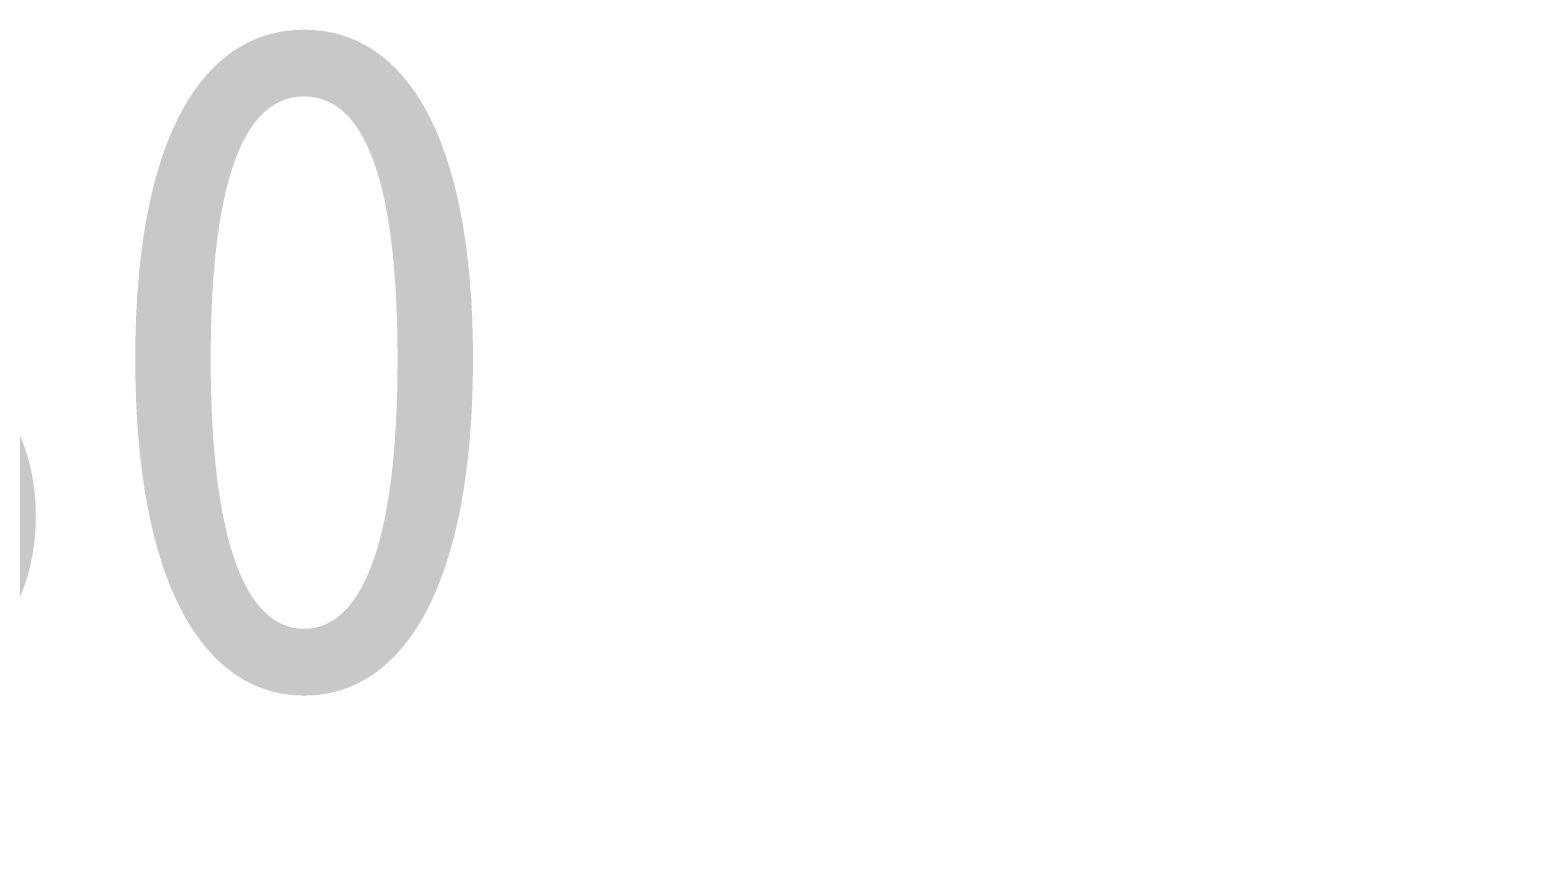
# Model space of a CAD drawing. Header units: millimetres. Extents: x 9574 to 10370, y 1103 to 1809.
# Drawn here: x 9975.1 to 10310.6, y 1623.5 to 1809.3 of the extents above; entities that cross this region are included whole.
import ezdxf
from ezdxf.enums import TextEntityAlignment as Align
from ezdxf.xclip import XClip

# ---------------------------------------------------------------- set-up
doc = ezdxf.new("R2010")
doc.units = ezdxf.units.MM
doc.header["$LTSCALE"] = 10
doc.header["$MEASUREMENT"] = 0
doc.header["$XCLIPFRAME"] = 2
doc.layers.add('TX-PAPR', color=2, linetype='Continuous', plot=False)
doc.layers.add('TZ-BASE', color=253, linetype='Continuous')
doc.styles.add('굴림체', font='GulimChe.ttf')

# ---------------------------------------------------------------- blocks, each defined once
blk = doc.blocks.new('JD-SDKSDK43SA')
at = {"layer": 'TZ-BASE'}
for p, q in [((652.15, -213.42), (624.7, 312.24)), ((552.29, -218.64), (524.84, 307.02)), ((452.42, -223.85), (424.97, 301.81)), ((352.56, -229.07), (325.11, 296.59))]:
    blk.add_line(p, q, dxfattribs=at)

msp = doc.modelspace()

# ---------------------------------------------------------------- block references
at = {"layer": 'TZ-BASE'}
ref = msp.add_blockref('JD-SDKSDK43SA', (9658.47, 1472.26, -59.38), dxfattribs=at)
XClip(ref).set_block_clipping_path([(-0.0310036678, 75), (699.9999999929, 75.0000000632), (699.9999999987, -74.9999999368), (0.0310036678, -75)])

# ---------------------------------------------------------------- texts
at = {"layer": 'TX-PAPR', "style": '굴림체'}
msp.add_text('30', height=150, dxfattribs=at).set_placement((9988.68, 1736.18), align=Align.MIDDLE_CENTER)

doc.saveas('drawing.dxf')
